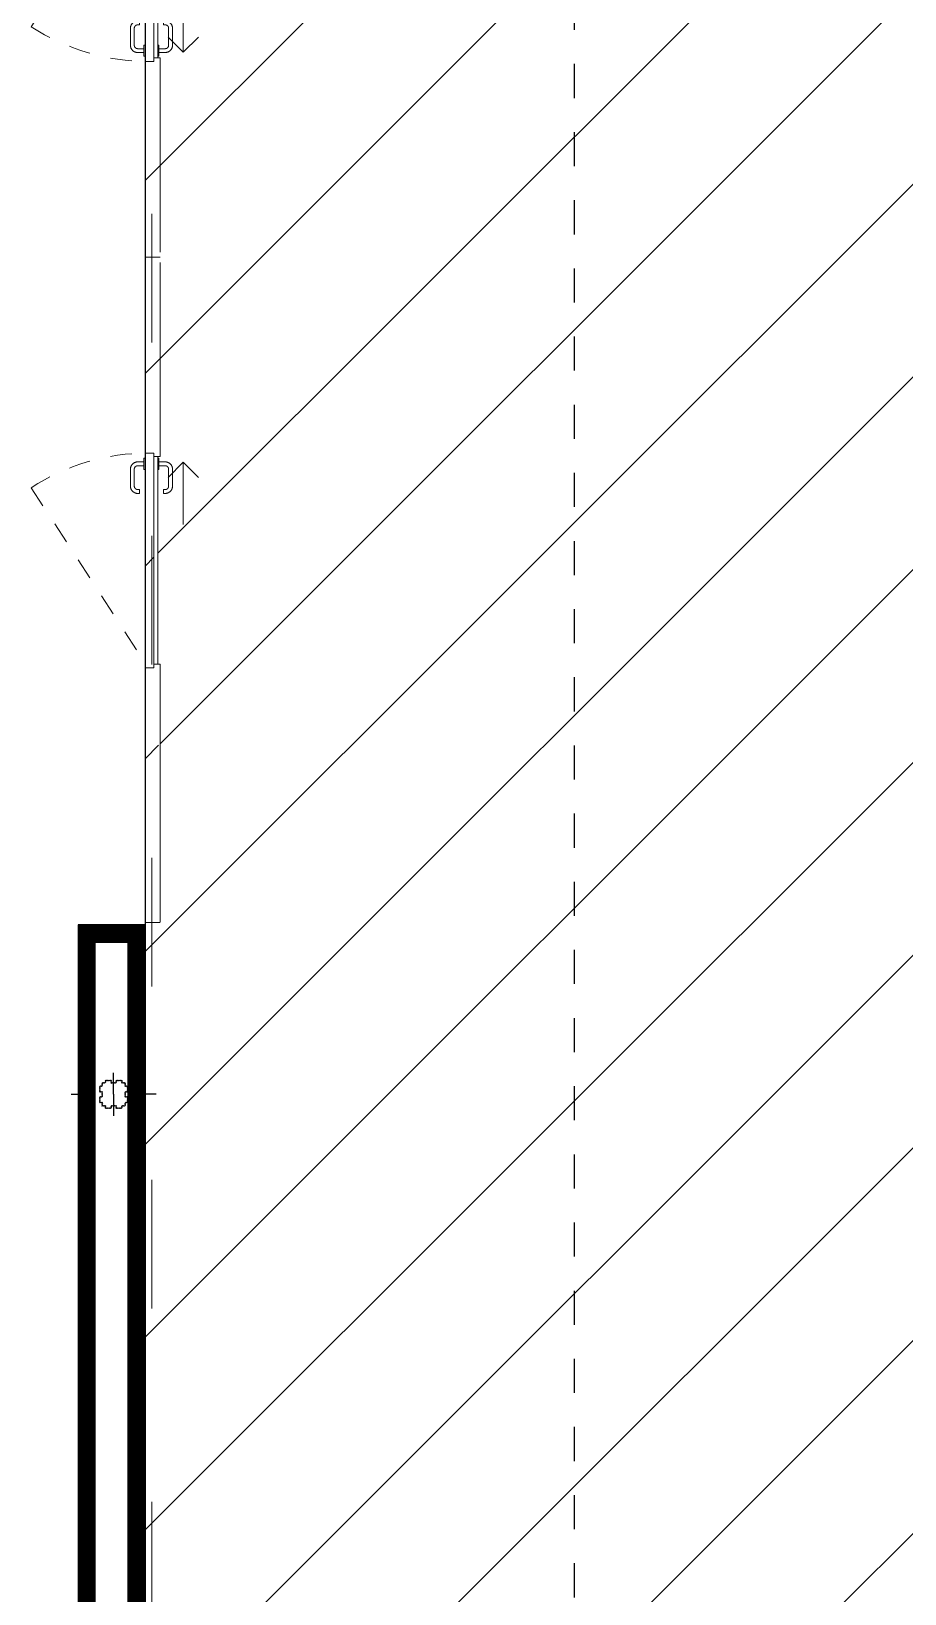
# Model space of a CAD drawing. Header units: millimetres. Extents: x 30 to 130, y 75 to 167.
# Drawn here: x 44.07 to 48.14, y 129.21 to 136.49 of the extents above; entities that cross this region are included whole.
import ezdxf

# ---------------------------------------------------------------- set-up
doc = ezdxf.new("R2010")
doc.units = ezdxf.units.MM
doc.header["$LTSCALE"] = 0.05
for name, pattern in [('00 Ground$0$Dash', [6.35, 3.175, -3.175]), ('00 Ground$0$DASHDOT', [25.4, 12.7, -6.35, 0, -6.35]), ('ACAD_ISO03W100', [30, 12, -18])]:
    doc.linetypes.add(name, pattern=pattern)
for name, color, linetype, lineweight in [('00 Ground$0$0-2', 250, 'Continuous', 9), ('00 Ground$0$A-DOOR', 252, 'Continuous', 9), ('00 Ground$0$A-Panel Interior', 6, 'Continuous', 0), ('00 Ground$0$Seccio-1', 7, 'Continuous', 9), ('00 Ground$0$Seccio-2', 7, '00 Ground$0$Dash', 9)]:
    doc.layers.add(name, color=color, linetype=linetype, lineweight=lineweight)
for name, color, linetype in [('00 Ground$0$A-Paneles', 7, 'Continuous'), ('00 Ground$0$E-PERFIL-PLANTA-EJES-GL1', 6, '00 Ground$0$DASHDOT'), ('00 Ground$0$E-PERFIL-PLANTA-TEXTURAS-GL1', 6, 'Continuous'), ('00 Ground$0$PUENTE GRUA', 5, 'Continuous'), ('CCTV_Cobertura', 2, 'Continuous'), ('MAPAS', 7, 'Continuous')]:
    doc.layers.add(name, color=color, linetype=linetype)
doc.layers.add('00 Ground$0$E-PERFIL-PLANTA-GL1', color=3, linetype='Continuous', plot=False)
pattern_1 = [(45, (-13597.1444, 7821.7855), (-2.24506403, 2.24506403), [])]

# ---------------------------------------------------------------- blocks, each defined once
blk = doc.blocks.new('*U65')
h = blk.add_hatch()
h.set_pattern_fill('ANSI31', color=250)
h.set_pattern_definition(pattern_1)
h.paths.add_polyline_path([(0, 0), (11879, 0), (11879, 80), (0, 80)])
at = {"layer": '00 Ground$0$A-Paneles', "color": 4}
blk.add_lwpolyline([(0, 0), (11879, 0), (11879, 80), (0, 80)], close=True, dxfattribs=at)
blk = doc.blocks.new('00 Ground$0$DR_SL1_ 3100 _ 4200 - DR_SL1_ 3100 _ 4200 _R_S1-7015448-DWGPl_ Baja')
at = {"layer": '00 Ground$0$A-DOOR'}
for p, q in [((595.1, 143.3), (524.4, 214)), ((595.1, 143.3), (305.1, 143.3)), ((562.5, 93), (483.5, 93)), ((483.5, 75), (562.5, 75)), ((595.1, 143.3), (524.4, 72.6)), ((-362.5, -35), (-362.5, 6)), ((-362.5, 6), (637.5, 6)), ((-346.5, 25), (621.5, 25)), ((-346.5, 6), (-346.5, 25)), ((449.5, 59), (449.5, 51)), ((449.5, 51), (467.5, 51)), ((467.5, 51), (449.5, 51)), ((467.5, 51), (467.5, 59)), ((561.5, 30), (561.5, 25)), ((561.5, 30), (613.5, 30)), ((569.1, 30), (561.5, 30)), ((578.5, 59), (578.5, 30)), ((596.5, 30), (596.5, 59)), ((613.5, 30), (605.9, 30)), ((613.5, 25), (613.5, 30)), ((621.5, 25), (621.5, 6)), ((637.5, 6), (637.5, -35)), ((637.5, -35), (-362.5, -35)), ((449.5, -61), (449.5, -69)), ((449.5, -61), (467.5, -61)), ((467.5, -61), (449.5, -61)), ((467.5, -69), (467.5, -61)), ((561.5, -35), (561.5, -40)), ((561.5, -40), (569.1, -40)), ((613.5, -40), (561.5, -40)), ((578.5, -40), (578.5, -69)), ((596.5, -69), (596.5, -40)), ((605.9, -40), (613.5, -40)), ((613.5, -40), (613.5, -35)), ((562.5, -85), (483.5, -85)), ((483.5, -103), (562.5, -103))]:
    blk.add_line(p, q, dxfattribs=at)
at = {"layer": '00 Ground$0$A-DOOR', "flags": 128}
for points in [[(483.5, 93), (482.1, 93), (480.8, 92.9), (479.4, 92.7), (478.1, 92.6), (476.7, 92.3), (475.4, 92), (474.1, 91.7), (472.8, 91.3), (471.5, 90.8), (470.3, 90.3), (469, 89.7), (467.8, 89.1), (466.6, 88.5), (465.4, 87.8), (464.3, 87), (463.2, 86.3), (462.1, 85.4), (461.1, 84.5), (460.1, 83.6), (459.1, 82.7), (458.2, 81.7), (457.3, 80.6), (456.4, 79.6), (455.6, 78.5), (454.9, 77.4), (454.2, 76.2), (453.5, 75), (452.9, 73.8), (452.3, 72.6), (451.8, 71.3), (451.3, 70), (450.9, 68.7), (450.6, 67.4), (450.3, 66.1), (450, 64.8), (449.8, 63.4), (449.6, 62.1), (449.5, 60.7), (449.5, 59.4), (449.5, 59)], [(467.5, 59), (467.5, 59.6), (467.6, 60.3), (467.6, 60.9), (467.7, 61.5), (467.8, 62.2), (468, 62.8), (468.1, 63.4), (468.3, 64), (468.5, 64.6), (468.8, 65.2), (469, 65.8), (469.3, 66.4), (469.6, 66.9), (469.9, 67.5), (470.3, 68), (470.7, 68.5), (471.1, 69), (471.5, 69.5), (471.9, 70), (472.4, 70.5), (472.8, 70.9), (473.3, 71.3), (473.8, 71.7), (474.3, 72.1), (474.9, 72.4), (475.4, 72.8), (476, 73.1), (476.5, 73.4), (477.1, 73.7), (477.7, 73.9), (478.3, 74.1), (478.9, 74.3), (479.5, 74.5), (480.2, 74.6), (480.8, 74.8), (481.4, 74.8), (482, 74.9), (482.7, 75), (483.3, 75), (483.5, 75)], [(596.5, 59), (596.5, 60.3), (596.4, 61.7), (596.3, 63.1), (596.1, 64.4), (595.8, 65.7), (595.5, 67.1), (595.2, 68.4), (594.8, 69.7), (594.3, 71), (593.8, 72.2), (593.3, 73.5), (592.7, 74.7), (592, 75.9), (591.3, 77), (590.6, 78.2), (589.8, 79.3), (588.9, 80.4), (588.1, 81.4), (587.1, 82.4), (586.2, 83.4), (585.2, 84.3), (584.2, 85.2), (583.1, 86), (582, 86.8), (580.9, 87.6), (579.7, 88.3), (578.5, 89), (577.3, 89.6), (576.1, 90.2), (574.8, 90.7), (573.5, 91.1), (572.2, 91.6), (570.9, 91.9), (569.6, 92.2), (568.3, 92.5), (566.9, 92.7), (565.6, 92.8), (564.2, 92.9), (562.9, 93), (562.5, 93)], [(562.5, 75), (563.1, 75), (563.8, 74.9), (564.4, 74.9), (565, 74.8), (565.7, 74.7), (566.3, 74.5), (566.9, 74.4), (567.5, 74.2), (568.1, 74), (568.7, 73.7), (569.3, 73.5), (569.9, 73.2), (570.5, 72.9), (571, 72.5), (571.5, 72.2), (572.1, 71.8), (572.6, 71.4), (573.1, 71), (573.5, 70.6), (574, 70.1), (574.4, 69.7), (574.8, 69.2), (575.2, 68.7), (575.6, 68.2), (576, 67.6), (576.3, 67.1), (576.6, 66.5), (576.9, 66), (577.2, 65.4), (577.4, 64.8), (577.6, 64.2), (577.8, 63.6), (578, 63), (578.1, 62.3), (578.3, 61.7), (578.4, 61.1), (578.4, 60.4), (578.5, 59.8), (578.5, 59.2), (578.5, 59)], [(449.5, -69), (449.5, -70.3), (449.6, -71.7), (449.7, -73.1), (449.9, -74.4), (450.2, -75.7), (450.5, -77.1), (450.8, -78.4), (451.2, -79.7), (451.7, -81), (452.2, -82.2), (452.7, -83.5), (453.3, -84.7), (454, -85.9), (454.7, -87), (455.4, -88.2), (456.2, -89.3), (457.1, -90.4), (457.9, -91.4), (458.9, -92.4), (459.8, -93.4), (460.8, -94.3), (461.8, -95.2), (462.9, -96), (464, -96.8), (465.1, -97.6), (466.3, -98.3), (467.5, -99), (468.7, -99.6), (469.9, -100.2), (471.2, -100.7), (472.5, -101.1), (473.8, -101.6), (475.1, -101.9), (476.4, -102.2), (477.7, -102.5), (479.1, -102.7), (480.4, -102.8), (481.8, -102.9), (483.1, -103), (483.5, -103)], [(483.5, -85), (482.9, -85), (482.2, -84.9), (481.6, -84.9), (481, -84.8), (480.3, -84.7), (479.7, -84.5), (479.1, -84.4), (478.5, -84.2), (477.9, -84), (477.3, -83.7), (476.7, -83.5), (476.1, -83.2), (475.5, -82.9), (475, -82.5), (474.5, -82.2), (473.9, -81.8), (473.4, -81.4), (472.9, -81), (472.5, -80.6), (472, -80.1), (471.6, -79.7), (471.2, -79.2), (470.8, -78.7), (470.4, -78.2), (470, -77.6), (469.7, -77.1), (469.4, -76.5), (469.1, -76), (468.8, -75.4), (468.6, -74.8), (468.4, -74.2), (468.2, -73.6), (468, -73), (467.9, -72.3), (467.7, -71.7), (467.6, -71.1), (467.6, -70.4), (467.5, -69.8), (467.5, -69.2), (467.5, -69)], [(562.5, -103), (563.9, -103), (565.2, -102.9), (566.6, -102.7), (567.9, -102.6), (569.3, -102.3), (570.6, -102), (571.9, -101.7), (573.2, -101.3), (574.5, -100.8), (575.7, -100.3), (577, -99.7), (578.2, -99.1), (579.4, -98.5), (580.6, -97.8), (581.7, -97), (582.8, -96.3), (583.9, -95.4), (584.9, -94.5), (585.9, -93.6), (586.9, -92.7), (587.8, -91.7), (588.7, -90.6), (589.6, -89.6), (590.4, -88.5), (591.1, -87.4), (591.8, -86.2), (592.5, -85), (593.1, -83.8), (593.7, -82.6), (594.2, -81.3), (594.7, -80), (595.1, -78.7), (595.4, -77.4), (595.7, -76.1), (596, -74.8), (596.2, -73.4), (596.4, -72.1), (596.5, -70.7), (596.5, -69.4), (596.5, -69)], [(578.5, -69), (578.5, -69.6), (578.4, -70.3), (578.4, -70.9), (578.3, -71.5), (578.2, -72.2), (578, -72.8), (577.9, -73.4), (577.7, -74), (577.5, -74.6), (577.2, -75.2), (577, -75.8), (576.7, -76.4), (576.4, -76.9), (576.1, -77.5), (575.7, -78), (575.3, -78.5), (574.9, -79), (574.5, -79.5), (574.1, -80), (573.6, -80.5), (573.2, -80.9), (572.7, -81.3), (572.2, -81.7), (571.7, -82.1), (571.1, -82.4), (570.6, -82.8), (570, -83.1), (569.5, -83.4), (568.9, -83.7), (568.3, -83.9), (567.7, -84.1), (567.1, -84.3), (566.5, -84.5), (565.8, -84.6), (565.2, -84.8), (564.6, -84.8), (564, -84.9), (563.3, -85), (562.7, -85), (562.5, -85)]]:
    blk.add_lwpolyline(points, dxfattribs=at)
at = {"layer": '00 Ground$0$Seccio-1'}
for p, q in [((-1550, -35), (-1550, 35)), ((-1546, 35), (-346.5, 35)), ((-346.5, 35), (-346.5, 25)), ((621.5, 25), (621.5, 35)), ((621.5, 35), (1526, 35)), ((1550, 35), (1550, -35)), ((-362.5, -35), (-1550, -35)), ((1550, -35), (637.5, -35))]:
    blk.add_line(p, q, dxfattribs=at)
at = {"layer": '00 Ground$0$Seccio-2'}
blk.add_line((476.2, -564.6), (-362.5, -20), dxfattribs=at)
blk.add_arc((-362.5, -20), 1000, 327, 360, dxfattribs=at)
blk = doc.blocks.new('00 Ground$0$GL')
at = {"layer": '00 Ground$0$E-PERFIL-PLANTA-TEXTURAS-GL1'}
h = blk.add_hatch(dxfattribs=at)
h.set_pattern_fill('ANSI31', color=256, scale=0.00061, angle=90)
edge = h.paths.add_edge_path()
edge.add_arc((-0.013, 0.063), 0.003, 0, 90, ccw=False)
edge.add_line((-0.01, 0.063), (-0.01, 0.058))
edge.add_arc((-0.007, 0.058), 0.003, 180, 270)
edge.add_line((-0.007, 0.055), (0.007, 0.055))
edge.add_arc((0.007, 0.058), 0.003, 270, 360)
edge.add_line((0.01, 0.058), (0.01, 0.063))
edge.add_arc((0.013, 0.063), 0.003, 90, 180, ccw=False)
edge.add_line((0.013, 0.066), (0.037, 0.066))
edge.add_arc((0.037, 0.063), 0.003, 0, 90, ccw=False)
edge.add_line((0.04, 0.063), (0.04, 0.058))
edge.add_arc((0.043, 0.058), 0.003, 180, 270)
edge.add_line((0.043, 0.055), (0.052, 0.055))
edge.add_arc((0.052, 0.052), 0.003, 0, 90, ccw=False)
edge.add_line((0.055, 0.052), (0.055, 0.043))
edge.add_arc((0.058, 0.043), 0.003, 180, 270)
edge.add_line((0.058, 0.04), (0.063, 0.04))
edge.add_arc((0.063, 0.037), 0.003, 0, 90, ccw=False)
edge.add_line((0.066, 0.037), (0.066, 0.013))
edge.add_arc((0.063, 0.013), 0.003, 270, 360, ccw=False)
edge.add_line((0.063, 0.01), (0.058, 0.01))
edge.add_arc((0.058, 0.007), 0.003, 90, 180)
edge.add_line((0.055, 0.007), (0.055, -0.007))
edge.add_arc((0.058, -0.007), 0.003, 180, 270)
edge.add_line((0.058, -0.01), (0.063, -0.01))
edge.add_arc((0.063, -0.013), 0.003, 0, 90, ccw=False)
edge.add_line((0.066, -0.013), (0.066, -0.037))
edge.add_arc((0.063, -0.037), 0.003, -90, 0, ccw=False)
edge.add_line((0.063, -0.04), (0.058, -0.04))
edge.add_arc((0.058, -0.043), 0.003, 90, 180)
edge.add_line((0.055, -0.043), (0.055, -0.052))
edge.add_arc((0.052, -0.052), 0.003, 270, 360, ccw=False)
edge.add_line((0.052, -0.055), (0.043, -0.055))
edge.add_arc((0.043, -0.058), 0.003, 90, 180)
edge.add_line((0.04, -0.058), (0.04, -0.063))
edge.add_arc((0.037, -0.063), 0.003, -90, 0, ccw=False)
edge.add_line((0.037, -0.066), (0.013, -0.066))
edge.add_arc((0.013, -0.063), 0.003, 180, 270, ccw=False)
edge.add_line((0.01, -0.063), (0.01, -0.058))
edge.add_arc((0.007, -0.058), 0.003, 0, 90)
edge.add_line((0.007, -0.055), (-0.007, -0.055))
edge.add_arc((-0.007, -0.058), 0.003, 90, 180)
edge.add_line((-0.01, -0.058), (-0.01, -0.063))
edge.add_arc((-0.013, -0.063), 0.003, -90, 0, ccw=False)
edge.add_line((-0.013, -0.066), (-0.037, -0.066))
edge.add_arc((-0.037, -0.063), 0.003, 180, 270, ccw=False)
edge.add_line((-0.04, -0.063), (-0.04, -0.058))
edge.add_arc((-0.043, -0.058), 0.003, 0, 90)
edge.add_line((-0.043, -0.055), (-0.052, -0.055))
edge.add_arc((-0.052, -0.052), 0.003, 180, 270, ccw=False)
edge.add_line((-0.055, -0.052), (-0.055, -0.043))
edge.add_arc((-0.058, -0.043), 0.003, 0, 90)
edge.add_line((-0.058, -0.04), (-0.063, -0.04))
edge.add_arc((-0.063, -0.037), 0.003, 180, 270, ccw=False)
edge.add_line((-0.066, -0.037), (-0.066, -0.013))
edge.add_arc((-0.063, -0.013), 0.003, 90, 180, ccw=False)
edge.add_line((-0.063, -0.01), (-0.058, -0.01))
edge.add_arc((-0.058, -0.007), 0.003, 270, 360)
edge.add_line((-0.055, -0.007), (-0.055, 0.007))
edge.add_arc((-0.058, 0.007), 0.003, 0, 90)
edge.add_line((-0.058, 0.01), (-0.063, 0.01))
edge.add_arc((-0.063, 0.013), 0.003, 180, 270, ccw=False)
edge.add_line((-0.066, 0.013), (-0.066, 0.037))
edge.add_arc((-0.063, 0.037), 0.003, 90, 180, ccw=False)
edge.add_line((-0.063, 0.04), (-0.058, 0.04))
edge.add_arc((-0.058, 0.043), 0.003, 270, 360)
edge.add_line((-0.055, 0.043), (-0.055, 0.052))
edge.add_arc((-0.052, 0.052), 0.003, 90, 180, ccw=False)
edge.add_line((-0.052, 0.055), (-0.043, 0.055))
edge.add_arc((-0.043, 0.058), 0.003, 270, 360)
edge.add_line((-0.04, 0.058), (-0.04, 0.063))
edge.add_arc((-0.037, 0.063), 0.003, 90, 180, ccw=False)
edge.add_line((-0.037, 0.066), (-0.013, 0.066))
edge = h.paths.add_edge_path(flags=16)
edge.add_line((-0.01, -0.052), (0.01, -0.052))
edge.add_arc((0.01, -0.055), 0.003, 0, 90, ccw=False)
edge.add_line((0.013, -0.055), (0.013, -0.06))
edge.add_arc((0.016, -0.06), 0.003, 180, 270)
edge.add_line((0.016, -0.063), (0.034, -0.063))
edge.add_arc((0.034, -0.06), 0.003, 270, 360)
edge.add_line((0.037, -0.06), (0.037, -0.055))
edge.add_arc((0.04, -0.055), 0.003, 90, 180, ccw=False)
edge.add_line((0.04, -0.052), (0.049, -0.052))
edge.add_arc((0.049, -0.049), 0.003, 270, 360)
edge.add_line((0.052, -0.049), (0.052, -0.04))
edge.add_arc((0.055, -0.04), 0.003, 90, 180, ccw=False)
edge.add_line((0.055, -0.037), (0.06, -0.037))
edge.add_arc((0.06, -0.034), 0.003, 270, 360)
edge.add_line((0.063, -0.034), (0.063, -0.016))
edge.add_arc((0.06, -0.016), 0.003, 0, 90)
edge.add_line((0.06, -0.013), (0.055, -0.013))
edge.add_arc((0.055, -0.01), 0.003, 180, 270, ccw=False)
edge.add_line((0.052, -0.01), (0.052, 0.01))
edge.add_arc((0.055, 0.01), 0.003, 90, 180, ccw=False)
edge.add_line((0.055, 0.013), (0.06, 0.013))
edge.add_arc((0.06, 0.016), 0.003, 270, 360)
edge.add_line((0.063, 0.016), (0.063, 0.034))
edge.add_arc((0.06, 0.034), 0.003, 0, 90)
edge.add_line((0.06, 0.037), (0.055, 0.037))
edge.add_arc((0.055, 0.04), 0.003, 180, 270, ccw=False)
edge.add_line((0.052, 0.04), (0.052, 0.049))
edge.add_arc((0.049, 0.049), 0.003, 0, 90)
edge.add_line((0.049, 0.052), (0.04, 0.052))
edge.add_arc((0.04, 0.055), 0.003, 180, 270, ccw=False)
edge.add_line((0.037, 0.055), (0.037, 0.06))
edge.add_arc((0.034, 0.06), 0.003, 0, 90)
edge.add_line((0.034, 0.063), (0.016, 0.063))
edge.add_arc((0.016, 0.06), 0.003, 90, 180)
edge.add_line((0.013, 0.06), (0.013, 0.055))
edge.add_arc((0.01, 0.055), 0.003, -90, 0, ccw=False)
edge.add_line((0.01, 0.052), (-0.01, 0.052))
edge.add_arc((-0.01, 0.055), 0.003, 180, 270, ccw=False)
edge.add_line((-0.013, 0.055), (-0.013, 0.06))
edge.add_arc((-0.016, 0.06), 0.003, 0, 90)
edge.add_line((-0.016, 0.063), (-0.034, 0.063))
edge.add_arc((-0.034, 0.06), 0.003, 90, 180)
edge.add_line((-0.037, 0.06), (-0.037, 0.055))
edge.add_arc((-0.04, 0.055), 0.003, -90, 0, ccw=False)
edge.add_line((-0.04, 0.052), (-0.049, 0.052))
edge.add_arc((-0.049, 0.049), 0.003, 90, 180)
edge.add_line((-0.052, 0.049), (-0.052, 0.04))
edge.add_arc((-0.055, 0.04), 0.003, -90, 0, ccw=False)
edge.add_line((-0.055, 0.037), (-0.06, 0.037))
edge.add_arc((-0.06, 0.034), 0.003, 90, 180)
edge.add_line((-0.063, 0.034), (-0.063, 0.016))
edge.add_arc((-0.06, 0.016), 0.003, 180, 270)
edge.add_line((-0.06, 0.013), (-0.055, 0.013))
edge.add_arc((-0.055, 0.01), 0.003, 0, 90, ccw=False)
edge.add_line((-0.052, 0.01), (-0.052, -0.01))
edge.add_arc((-0.055, -0.01), 0.003, -90, 0, ccw=False)
edge.add_line((-0.055, -0.013), (-0.06, -0.013))
edge.add_arc((-0.06, -0.016), 0.003, 90, 180)
edge.add_line((-0.063, -0.016), (-0.063, -0.034))
edge.add_arc((-0.06, -0.034), 0.003, 180, 270)
edge.add_line((-0.06, -0.037), (-0.055, -0.037))
edge.add_arc((-0.055, -0.04), 0.003, 0, 90, ccw=False)
edge.add_line((-0.052, -0.04), (-0.052, -0.049))
edge.add_arc((-0.049, -0.049), 0.003, 180, 270)
edge.add_line((-0.049, -0.052), (-0.04, -0.052))
edge.add_arc((-0.04, -0.055), 0.003, 0, 90, ccw=False)
edge.add_line((-0.037, -0.055), (-0.037, -0.06))
edge.add_arc((-0.034, -0.06), 0.003, 180, 270)
edge.add_line((-0.034, -0.063), (-0.016, -0.063))
edge.add_arc((-0.016, -0.06), 0.003, 270, 360)
edge.add_line((-0.013, -0.06), (-0.013, -0.055))
edge.add_arc((-0.01, -0.055), 0.003, 90, 180, ccw=False)
at = {"layer": '00 Ground$0$E-PERFIL-PLANTA-EJES-GL1', "ltscale": 0.05}
for p, q in [((0, 0), (0, 0.1985)), ((-0.1985, 0), (0, 0)), ((0, 0), (0, -0.1985)), ((0.1985, 0), (0, 0))]:
    blk.add_line(p, q, dxfattribs=at)
blk = doc.blocks.new('*U71')
h = blk.add_hatch()
h.set_pattern_fill('ANSI31', color=250)
h.set_pattern_definition(pattern_1)
h.paths.add_polyline_path([(0, 0), (4436.3, 0), (4436.3, 80), (0, 80)])
at = {"layer": '00 Ground$0$A-Paneles', "color": 4}
blk.add_lwpolyline([(0, 0), (4436.3, 0), (4436.3, 80), (0, 80)], close=True, dxfattribs=at)
blk = doc.blocks.new('*U74')
h = blk.add_hatch()
h.set_pattern_fill('ANSI31', color=250)
h.set_pattern_definition(pattern_1)
h.paths.add_polyline_path([(0, 0), (312, 0), (312, 80), (0, 80)])
at = {"layer": '00 Ground$0$A-Paneles', "color": 4}
blk.add_lwpolyline([(0, 0), (312, 0), (312, 80), (0, 80)], close=True, dxfattribs=at)

msp = doc.modelspace()

# ---------------------------------------------------------------- hatches: boundary and pattern name
at = {"layer": 'CCTV_Cobertura', "true_color": 0x636466, "transparency": 33554687}
h = msp.add_hatch(dxfattribs=at)
h.set_pattern_fill('ANSI37', color=251, scale=0.2)
h.set_pattern_definition([(45, (-3037.0573, -1545.84536), (-0.44901281, 0.44901281), []), (135, (-3037.0573, -1545.84536), (-0.44901281, -0.44901281), [])])
h.paths.add_polyline_path([(85.3458, 163.6669), (80.5994, 163.6669), (80.5994, 163.6609), (80.5994, 163.6449), (80.5794, 163.6449), (80.5787, 163.5862), (80.6311, 163.586), (80.6299, 163.5792), (80.6318, 163.493), (80.6319, 163.4918), (80.6319, 163.4906), (80.632, 163.4897), (80.632, 163.4888), (80.6321, 163.4882), (80.6332, 163.4794), (80.6376, 163.271), (80.6384, 163.2323), (80.637, 163.232), (80.6349, 163.1892), (80.6219, 163.1851), (80.5832, 163.1812), (80.922, 162.4548), (85.3244, 162.4548, 0.007577)])
h.paths.add_polyline_path([(80.5333, 163.1821), (80.5197, 163.1829), (80.4809, 163.1872), (80.4783, 163.2523), (80.4788, 163.2679), (80.4855, 163.4801), (80.4867, 163.489), (80.4867, 163.4896), (80.4868, 163.4904), (80.4869, 163.4914), (80.4869, 163.4925), (80.487, 163.4938), (80.49, 163.5863), (80.5068, 163.5866), (80.5402, 163.5864), (80.5393, 163.6449), (80.5194, 163.6449), (76.187, 163.6526, 0.007488), (76.2083, 162.4548), (80.1942, 162.4548)])
h.paths.add_polyline_path([(46.5994, 124.9548), (44.5994, 124.9548), (44.5994, 123.2511, 0.012504), (46.5994, 123.2896)])
h.paths.add_polyline_path([(46.5994, 127.6601), (44.5994, 127.6601), (44.5994, 124.9548), (44.6419, 124.9548), (46.5994, 124.9548)])
h.paths.add_polyline_path([(46.5994, 129.0046, 0.012504), (44.5994, 129.0431), (44.5994, 127.6601), (44.6419, 127.6601), (46.5994, 127.6601)])
h.paths.add_polyline_path([(46.5994, 129.0046), (46.5994, 127.6601), (46.5994, 123.2896, 0.084867), (59.7747, 126.1471, 0.084867)])
h = msp.add_hatch(dxfattribs=at)
h.set_pattern_fill('ANSI31', color=251, scale=0.2)
h.set_pattern_definition([(45, (-3037.0573, -1545.84536), (-0.44901281, 0.44901281), [])])
h.paths.add_polyline_path([(50.0027, 158.5929), (46.8243, 161.4548), (46.5994, 161.4548), (46.5994, 129.0046, -0.084867), (59.7747, 126.1471, 0.031101), (64.2617, 128.2874), (68.7068, 137.82)])
h.paths.add_polyline_path([(46.5994, 161.4548), (44.7674, 161.4548), (44.6662, 158.5593), (44.6662, 158.081), (44.6662, 157.156), (44.6902, 157.156), (44.6904, 157.156), (44.691, 157.156), (44.6917, 157.1561), (44.6923, 157.1561), (44.6929, 157.1562), (44.6936, 157.1563), (44.6942, 157.1565), (44.6948, 157.1567), (44.6954, 157.1569), (44.696, 157.1571), (44.6966, 157.1573), (44.6972, 157.1576), (44.6978, 157.1579), (44.6983, 157.1582), (44.6989, 157.1585), (44.6994, 157.1589), (44.6999, 157.1593), (44.7004, 157.1597), (44.7009, 157.1601), (44.7014, 157.1605), (44.7018, 157.161), (44.7023, 157.1614), (44.7027, 157.1619), (44.7031, 157.1624), (44.7034, 157.163), (44.7038, 157.1635), (44.7041, 157.164), (44.7044, 157.1646), (44.7047, 157.1652), (44.705, 157.1658), (44.7052, 157.1664), (44.7054, 157.167), (44.7056, 157.1676), (44.7058, 157.1682), (44.7059, 157.1688), (44.706, 157.1694), (44.7061, 157.1701), (44.7062, 157.1707), (44.7062, 157.1714), (44.7062, 157.172), (44.7062, 157.251), (44.7062, 157.2512), (44.7062, 157.2518), (44.7062, 157.2524), (44.7061, 157.2531), (44.706, 157.2537), (44.7059, 157.2543), (44.7057, 157.255), (44.7056, 157.2556), (44.7054, 157.2562), (44.7051, 157.2568), (44.7049, 157.2574), (44.7046, 157.258), (44.7043, 157.2585), (44.704, 157.2591), (44.7037, 157.2596), (44.7033, 157.2602), (44.703, 157.2607), (44.7026, 157.2612), (44.7021, 157.2617), (44.7017, 157.2621), (44.7012, 157.2626), (44.7008, 157.263), (44.7003, 157.2634), (44.6998, 157.2638), (44.6993, 157.2642), (44.6987, 157.2645), (44.6982, 157.2649), (44.6976, 157.2652), (44.697, 157.2655), (44.6965, 157.2657), (44.6959, 157.266), (44.6953, 157.2662), (44.6946, 157.2664), (44.694, 157.2665), (44.6934, 157.2667), (44.6928, 157.2668), (44.6921, 157.2669), (44.6915, 157.2669), (44.6909, 157.267), (44.6902, 157.267), (44.6822, 157.267), (44.6822, 157.285), (44.6976, 157.285), (44.7107, 157.279), (44.72, 157.2688), (44.7242, 157.2568), (44.7242, 157.1646), (44.7182, 157.1515), (44.7081, 157.1422), (44.696, 157.138), (44.6662, 157.138), (44.6662, 156.1845), (44.6049, 153.5381), (44.6662, 153.5381), (44.6662, 152.3346), (44.6562, 152.3346), (44.6562, 151.4266), (44.6612, 151.4266), (44.6612, 151.4096), (44.6902, 151.4096), (44.6904, 151.4096), (44.691, 151.4096), (44.6917, 151.4097), (44.6923, 151.4097), (44.6929, 151.4098), (44.6936, 151.4099), (44.6942, 151.4101), (44.6948, 151.4103), (44.6954, 151.4105), (44.696, 151.4107), (44.6966, 151.4109), (44.6972, 151.4112), (44.6978, 151.4115), (44.6983, 151.4118), (44.6989, 151.4121), (44.6994, 151.4125), (44.6999, 151.4129), (44.7004, 151.4133), (44.7009, 151.4137), (44.7014, 151.4141), (44.7018, 151.4146), (44.7023, 151.415), (44.7027, 151.4155), (44.7031, 151.416), (44.7034, 151.4166), (44.7038, 151.4171), (44.7041, 151.4176), (44.7044, 151.4182), (44.7047, 151.4188), (44.705, 151.4194), (44.7052, 151.42), (44.7054, 151.4206), (44.7056, 151.4212), (44.7058, 151.4218), (44.7059, 151.4224), (44.706, 151.423), (44.7061, 151.4237), (44.7062, 151.4243), (44.7062, 151.425), (44.7062, 151.4256), (44.7062, 151.5046), (44.7062, 151.5048), (44.7062, 151.5054), (44.7062, 151.506), (44.7061, 151.5067), (44.706, 151.5073), (44.7059, 151.5079), (44.7057, 151.5086), (44.7056, 151.5092), (44.7054, 151.5098), (44.7051, 151.5104), (44.7049, 151.511), (44.7046, 151.5116), (44.7043, 151.5121), (44.704, 151.5127), (44.7037, 151.5132), (44.7033, 151.5138), (44.703, 151.5143), (44.7026, 151.5148), (44.7021, 151.5153), (44.7017, 151.5157), (44.7012, 151.5162), (44.7008, 151.5166), (44.7003, 151.517), (44.6998, 151.5174), (44.6993, 151.5178), (44.6987, 151.5181), (44.6982, 151.5185), (44.6976, 151.5188), (44.697, 151.5191), (44.6965, 151.5193), (44.6959, 151.5196), (44.6953, 151.5198), (44.6946, 151.52), (44.694, 151.5201), (44.6934, 151.5203), (44.6928, 151.5204), (44.6921, 151.5205), (44.6915, 151.5205), (44.6909, 151.5206), (44.6902, 151.5206), (44.6822, 151.5206), (44.6822, 151.5386), (44.6976, 151.5386), (44.7107, 151.5326), (44.72, 151.5224), (44.7242, 151.5104), (44.7242, 151.4182), (44.7182, 151.4051), (44.7081, 151.3958), (44.696, 151.3916), (44.6612, 151.3916), (44.6612, 151.3666), (44.6372, 151.3666), (44.6372, 151.3506), (44.5994, 151.3506), (44.5994, 150.3581), (44.5994, 145.9101), (44.6419, 145.9101), (46.5994, 145.9101)])
h.paths.add_polyline_path([(46.5994, 145.9101), (44.6419, 145.9101), (44.5994, 145.9101), (44.5994, 143.2048), (44.6419, 143.2048), (46.5994, 143.2048)])
h.paths.add_polyline_path([(46.5994, 143.2048), (44.6419, 143.2048), (44.5994, 143.2048), (44.5994, 129.0431, -0.012504), (46.5994, 129.0046)])
h.paths.add_polyline_path([(44.6694, 136.386), (44.6694, 136.3823), (44.6957, 136.386)], flags=16)
h.paths.add_polyline_path([(44.7274, 136.4377), (44.7094, 136.4557), (44.7094, 136.42), (44.7274, 136.42)], flags=16)
h.paths.add_polyline_path([(44.6594, 137.329), (44.6594, 136.533), (44.6934, 136.533), (44.7217, 136.5328), (44.7267, 136.5057), (44.7264, 136.507), (44.726, 136.5084), (44.7256, 136.5097), (44.7252, 136.5109), (44.7247, 136.5122), (44.7241, 136.5134), (44.7235, 136.5147), (44.7229, 136.5159), (44.7222, 136.517), (44.7214, 136.5182), (44.7206, 136.5193), (44.7198, 136.5203), (44.7189, 136.5214), (44.718, 136.5224), (44.717, 136.5234), (44.716, 136.5243), (44.715, 136.5252), (44.714, 136.526), (44.7129, 136.5268), (44.7117, 136.5276), (44.7106, 136.5283), (44.7094, 136.5289), (44.7082, 136.5296), (44.7069, 136.5301), (44.7057, 136.5307), (44.7044, 136.5311), (44.7031, 136.5315), (44.7018, 136.5319), (44.7005, 136.5322), (44.6991, 136.5325), (44.6978, 136.5327), (44.6964, 136.5328), (44.6951, 136.5329), (44.6937, 136.533), (44.6934, 136.533), (44.6854, 136.533), (44.6854, 136.515), (44.6663, 136.402), (44.6939, 136.404), (44.6644, 136.404), (44.6644, 136.361), (44.6594, 136.361), (44.6404, 136.361), (44.6404, 137.329)], flags=16)
h.paths.add_polyline_path([(44.7369, 134.4368), (44.7274, 134.4538), (44.7274, 134.4272)], flags=16)
h.paths.add_polyline_path([(44.7094, 134.366), (44.7094, 134.3658), (44.7093, 134.3651), (44.7093, 134.3645), (44.7092, 134.3639), (44.7091, 134.3632), (44.709, 134.3626), (44.7089, 134.362), (44.7087, 134.3614), (44.7085, 134.3608), (44.7083, 134.3602), (44.708, 134.3596), (44.7078, 134.359), (44.7075, 134.3584), (44.7072, 134.3579), (44.7068, 134.3573), (44.7065, 134.3568), (44.7061, 134.3563), (44.7057, 134.3558), (44.7053, 134.3553), (44.7048, 134.3548), (44.6854, 134.3355), (44.6854, 134.332), (44.6934, 134.332), (44.6937, 134.332), (44.6951, 134.332), (44.6964, 134.3321), (44.6978, 134.3323), (44.7268, 134.3367), (44.7273, 134.3646), (44.7256, 134.3353), (44.6964, 134.3321), (44.6951, 134.332), (44.6937, 134.332), (44.6934, 134.332), (44.6594, 134.332), (44.6594, 133.536), (44.6694, 132.3365), (44.6694, 133.536), (44.6594, 133.536), (44.6404, 133.536), (44.6404, 134.504), (44.6694, 134.504), (44.7106, 134.461), (44.7094, 134.461)], flags=16)
h.paths.add_polyline_path([(44.6644, 134.496), (44.6594, 134.496), (44.6404, 134.504), (44.6644, 134.504)], flags=0)
h.paths.add_polyline_path([(44.8301, 163.2504), (44.7674, 161.4548), (46.5994, 161.4548), (46.5994, 161.6573)])
h.paths.add_polyline_path([(44.9635, 162.0749), (44.9635, 162.0499), (44.9105, 162.0499), (44.9105, 162.0999), (44.9521, 162.0999, -0.414214), (44.9487, 162.1033, -0.414214), (44.9521, 162.1068), (44.9521, 162.8906), (44.9499, 162.8906), (44.9499, 162.8946), (44.943, 162.8946, 0.414214), (44.9385, 162.89), (44.9385, 162.8446, 0.397346), (44.9428, 162.84, -1.090691), (44.9425, 162.8355, -0.397346), (44.934, 162.8446), (44.934, 162.89, -0.414214), (44.943, 162.8991), (44.9499, 162.8991), (44.9499, 162.9031), (44.9521, 162.9358), (44.9726, 162.9358), (44.9726, 162.9031), (44.9749, 162.9031), (44.9749, 162.8991), (44.9817, 162.8991, -0.414214), (44.9908, 162.89), (44.9908, 162.8446, -0.397346), (44.9822, 162.8355, -1.090691), (44.9819, 162.84, 0.397346), (44.9862, 162.8446), (44.9862, 162.89, 0.414214), (44.9817, 162.8946), (44.9749, 162.8946), (44.9749, 162.8906), (44.9726, 162.1068), (44.9521, 162.1068, -0.414214), (44.9555, 162.1033, -0.298217), (44.9535, 162.1002), (44.9535, 162.0799), (44.9635, 162.0799), (44.9635, 162.0749), (45.7775, 162.0749), (45.7775, 162.0799), (45.7875, 162.0799), (45.7875, 162.0999), (45.8305, 162.0999), (45.8305, 162.0499), (45.7775, 162.0499), (45.7775, 162.0749)], flags=16)
h.paths.add_polyline_path([(46.5994, 161.6573), (46.5994, 161.4548), (46.8243, 161.4548)])

# ---------------------------------------------------------------- linework, layer by layer
at = {"layer": '00 Ground$0$PUENTE GRUA', "color": 242, "linetype": '00 Ground$0$Dash'}
msp.add_lwpolyline([(46.5994, 162.4548), (114.5994, 162.4548), (114.5994, 90.454), (46.5994, 90.454)], close=True, dxfattribs=at)
at = {"layer": 'CCTV_Cobertura', "color": 2}
msp.add_lwpolyline([(44.5994, 150.3581), (44.5994, 123.2511)], dxfattribs=at)
msp.add_arc((44.8301, 163.2504), 40, 269.66956, 318, dxfattribs=at)
at = {"layer": 'MAPAS', "color": 4, "linetype": 'ACAD_ISO03W100', "lineweight": 15}
msp.add_lwpolyline([(44.7019, 159.6345), (44.6304, 159.6346), (44.6304, 88.1715)], dxfattribs=at)

# ---------------------------------------------------------------- block references
at = {"layer": '00 Ground$0$0-2', "yscale": 0.001, "zscale": 0.001, "rotation": 270}
for p, xscale in [((44.6344, 136.9825), 0.001), ((44.6344, 133.8825), -0.001)]:
    msp.add_blockref('00 Ground$0$DR_SL1_ 3100 _ 4200 - DR_SL1_ 3100 _ 4200 _R_S1-7015448-DWGPl_ Baja', p, dxfattribs=dict(at, xscale=xscale))
at = {"layer": '00 Ground$0$A-Panel Interior', "xscale": 0.001, "yscale": 0.001, "zscale": 0.001}
msp.add_blockref('*U74', (44.2874, 132.2415), dxfattribs=at)
at = {"layer": '00 Ground$0$A-Panel Interior', "xscale": 0.001, "yscale": 0.001, "zscale": 0.001, "rotation": 90}
for name, p in [('*U71', (44.3674, 127.8051)), ('*U65', (44.5994, 120.3625))]:
    msp.add_blockref(name, p, dxfattribs=at)
at = {"layer": '00 Ground$0$E-PERFIL-PLANTA-GL1'}
msp.add_blockref('00 Ground$0$GL', (44.4534, 131.5325), dxfattribs=at)

doc.saveas('drawing.dxf')
